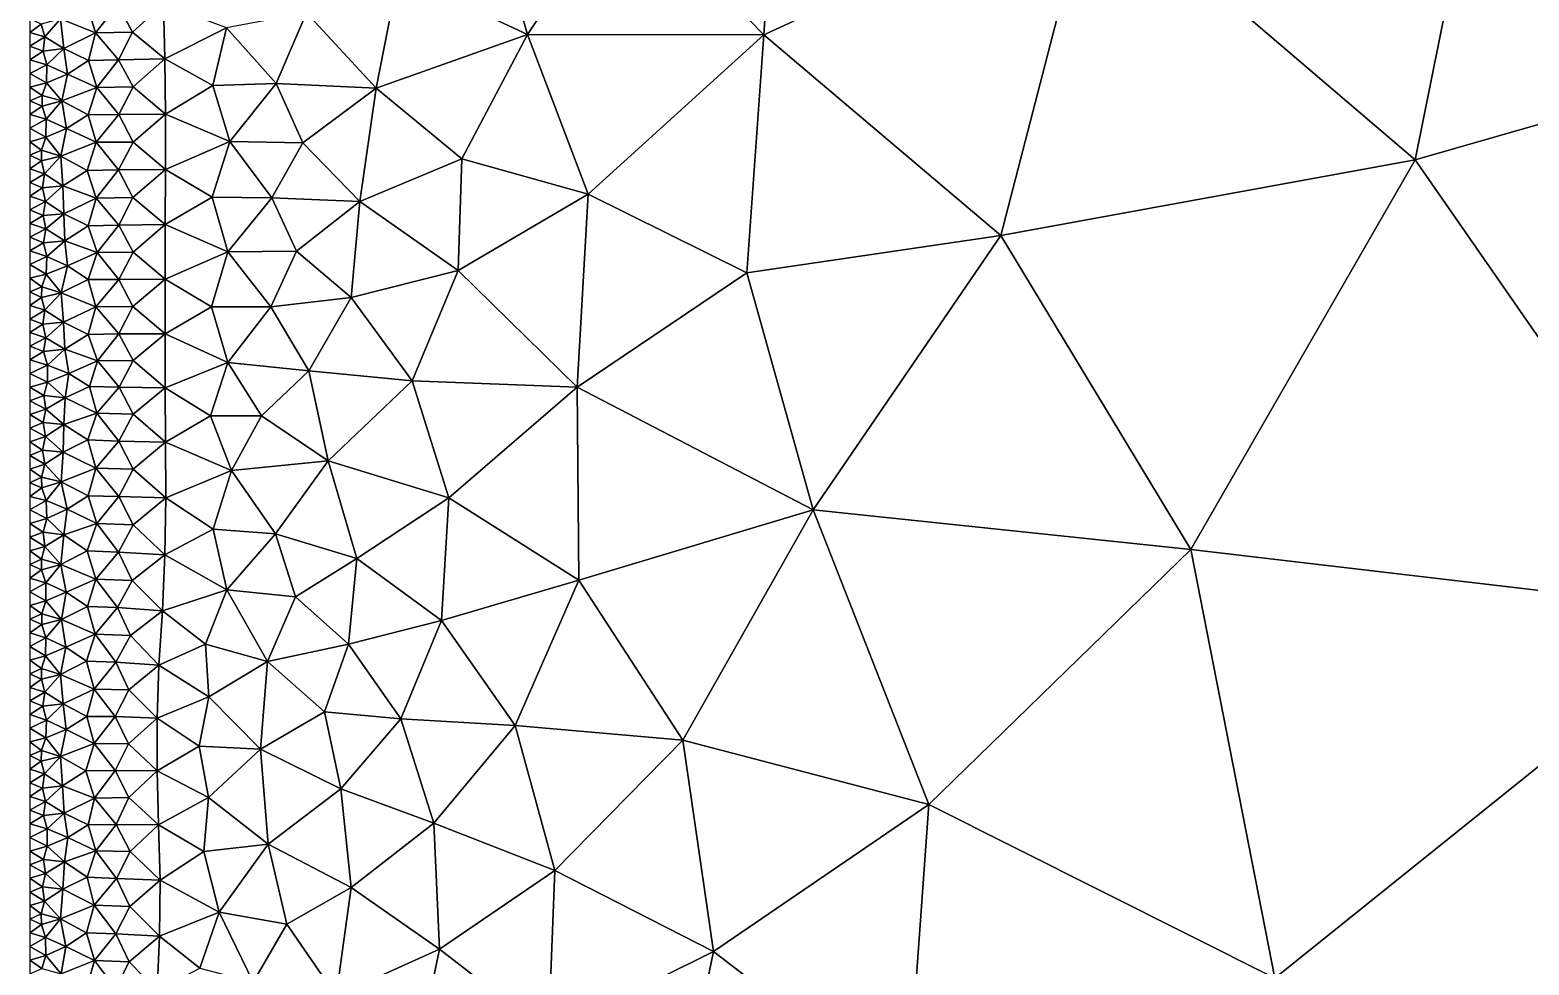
# Model space of a CAD drawing. Header units: metres. Extents: x 0 to 72, y -280 to 0.
# Drawn here: x 0.2 to 22.2, y -263.06 to -249.34 of the extents above; entities that cross this region are included whole.
import ezdxf

# ---------------------------------------------------------------- set-up
doc = ezdxf.new("R2010")
doc.units = ezdxf.units.M

msp = doc.modelspace()

# ---------------------------------------------------------------- linework, layer by layer
at = {"layer": 'layer', "color": 0}
for points in [[(15.7865, -247.188), (20.5319, -251.244), (21.9572, -244.182)], [(20.5319, -251.244), (28.89, -248.842), (21.9572, -244.182)], [(10.9729, -249.411), (11.2701, -244.848), (8.90203, -247.291)], [(10.9729, -249.411), (15.7865, -247.188), (11.2701, -244.848)], [(7.50384, -249.406), (6.89852, -247.305), (5.60792, -248.517)], [(7.50384, -249.406), (8.90203, -247.291), (6.89852, -247.305)], [(10.9729, -249.411), (8.90203, -247.291), (7.50384, -249.406)], [(14.4514, -252.355), (15.7865, -247.188), (10.9729, -249.411)], [(14.4514, -252.355), (20.5319, -251.244), (15.7865, -247.188)], [(5.60792, -248.517), (4.25955, -249.085), (5.28204, -250.191)], [(7.50384, -249.406), (5.60792, -248.517), (5.28204, -250.191)], [(25.1532, -257.888), (28.89, -248.842), (20.5319, -251.244)], [(1.03725, -248.968), (0.646331, -249.175), (1.16313, -249.379)], [(1.03725, -248.968), (1.16313, -249.379), (1.49182, -248.97)], [(1.49182, -248.97), (1.16313, -249.379), (1.70255, -249.369)], [(1.49182, -248.97), (1.70255, -249.369), (2.16031, -248.958)], [(2.16031, -248.958), (1.70255, -249.369), (2.18028, -249.76)], [(2.16031, -248.958), (2.18028, -249.76), (3.08497, -249.308)], [(3.08497, -249.308), (3.81152, -250.122), (4.25955, -249.085)], [(4.25955, -249.085), (3.81152, -250.122), (5.28204, -250.191)], [(0.2, -249.175), (0.2, -249.376), (0.366231, -249.253)], [(0.366231, -249.253), (0.2, -249.376), (0.417239, -249.44)], [(0.366231, -249.253), (0.417239, -249.44), (0.646331, -249.175)], [(0.646331, -249.175), (0.417239, -249.44), (0.697117, -249.61)], [(0.646331, -249.175), (0.697117, -249.61), (1.16313, -249.379)], [(3.08497, -249.308), (2.18028, -249.76), (2.88377, -250.152)], [(3.08497, -249.308), (2.88377, -250.152), (3.81152, -250.122)], [(0.2, -249.376), (0.2, -249.576), (0.417239, -249.44)], [(0.417239, -249.44), (0.2, -249.576), (0.392508, -249.651)], [(0.417239, -249.44), (0.392508, -249.651), (0.697117, -249.61)], [(1.16313, -249.379), (0.697117, -249.61), (1.05957, -249.786)], [(1.16313, -249.379), (1.05957, -249.786), (1.50142, -249.775)], [(1.16313, -249.379), (1.50142, -249.775), (1.70255, -249.369)], [(1.70255, -249.369), (1.50142, -249.775), (2.18028, -249.76)], [(6.5385, -251.231), (7.50384, -249.406), (5.28204, -250.191)], [(8.39406, -251.749), (7.50384, -249.406), (6.5385, -251.231)], [(8.39406, -251.749), (10.9729, -249.411), (7.50384, -249.406)], [(10.7248, -252.902), (10.9729, -249.411), (8.39406, -251.749)], [(10.7248, -252.902), (14.4514, -252.355), (10.9729, -249.411)], [(0.2, -249.576), (0.2, -249.776), (0.392508, -249.651)], [(0.392508, -249.651), (0.2, -249.776), (0.446771, -249.852)], [(0.392508, -249.651), (0.446771, -249.852), (0.697117, -249.61)], [(0.697117, -249.61), (0.446771, -249.852), (0.749469, -249.986)], [(0.697117, -249.61), (0.749469, -249.986), (1.05957, -249.786)], [(0.2, -249.776), (0.2, -249.976), (0.446771, -249.852)], [(0.446771, -249.852), (0.2, -249.976), (0.440731, -250.112)], [(0.446771, -249.852), (0.440731, -250.112), (0.749469, -249.986)], [(1.05957, -249.786), (0.749469, -249.986), (1.17979, -250.18)], [(1.05957, -249.786), (1.17979, -250.18), (1.50142, -249.775)], [(1.50142, -249.775), (1.17979, -250.18), (1.71417, -250.174)], [(1.50142, -249.775), (1.71417, -250.174), (2.18028, -249.76)], [(2.18028, -249.76), (1.71417, -250.174), (2.19118, -250.574)], [(2.18028, -249.76), (2.19118, -250.574), (2.88377, -250.152)], [(0.2, -249.976), (0.2, -250.176), (0.440731, -250.112)], [(0.440731, -250.112), (0.2, -250.176), (0.377596, -250.3)], [(0.2, -250.176), (0.2, -250.376), (0.377596, -250.3)], [(0.440731, -250.112), (0.377596, -250.3), (0.669591, -250.38)], [(0.749469, -249.986), (0.440731, -250.112), (0.669591, -250.38)], [(0.749469, -249.986), (0.669591, -250.38), (1.17979, -250.18)], [(1.17979, -250.18), (0.669591, -250.38), (1.05415, -250.581)], [(1.17979, -250.18), (1.05415, -250.581), (1.50563, -250.58)], [(1.17979, -250.18), (1.50563, -250.58), (1.71417, -250.174)], [(1.71417, -250.174), (1.50563, -250.58), (2.19118, -250.574)], [(2.88377, -250.152), (2.19118, -250.574), (3.13179, -250.976)], [(2.88377, -250.152), (3.13179, -250.976), (3.81152, -250.122)], [(3.81152, -250.122), (3.13179, -250.976), (4.20727, -250.996)], [(3.81152, -250.122), (4.20727, -250.996), (5.28204, -250.191)], [(5.28204, -250.191), (4.20727, -250.996), (5.04426, -251.856)], [(5.04426, -251.856), (6.5385, -251.231), (5.28204, -250.191)], [(0.377596, -250.3), (0.2, -250.376), (0.376816, -250.456)], [(0.2, -250.376), (0.2, -250.576), (0.376816, -250.456)], [(0.377596, -250.3), (0.376816, -250.456), (0.669591, -250.38)], [(0.376816, -250.456), (0.436235, -250.647), (0.669591, -250.38)], [(0.669591, -250.38), (0.436235, -250.647), (0.737111, -250.782)], [(0.669591, -250.38), (0.737111, -250.782), (1.05415, -250.581)], [(0.376816, -250.456), (0.2, -250.576), (0.436235, -250.647)], [(0.2, -250.576), (0.2, -250.777), (0.436235, -250.647)], [(1.05415, -250.581), (0.737111, -250.782), (1.17245, -250.986)], [(1.05415, -250.581), (1.17245, -250.986), (1.50563, -250.58)], [(1.50563, -250.58), (1.17245, -250.986), (1.71408, -250.983)], [(1.50563, -250.58), (1.71408, -250.983), (2.19118, -250.574)], [(2.19118, -250.574), (1.71408, -250.983), (2.18962, -251.386)], [(2.19118, -250.574), (2.18962, -251.386), (3.13179, -250.976)], [(0.436235, -250.647), (0.2, -250.777), (0.433168, -250.912)], [(0.2, -250.777), (0.2, -250.977), (0.433168, -250.912)], [(0.436235, -250.647), (0.433168, -250.912), (0.737111, -250.782)], [(0.737111, -250.782), (0.433168, -250.912), (0.65328, -251.189)], [(0.737111, -250.782), (0.65328, -251.189), (1.17245, -250.986)], [(0.433168, -250.912), (0.2, -250.977), (0.371223, -251.102)], [(0.2, -250.977), (0.2, -251.177), (0.371223, -251.102)], [(0.433168, -250.912), (0.371223, -251.102), (0.65328, -251.189)], [(1.17245, -250.986), (0.65328, -251.189), (1.0373, -251.399)], [(1.17245, -250.986), (1.0373, -251.399), (1.50052, -251.392)], [(1.17245, -250.986), (1.50052, -251.392), (1.71408, -250.983)], [(1.71408, -250.983), (1.50052, -251.392), (2.18962, -251.386)], [(3.13179, -250.976), (2.18962, -251.386), (2.87533, -251.792)], [(3.13179, -250.976), (2.87533, -251.792), (3.74946, -251.801)], [(3.13179, -250.976), (3.74946, -251.801), (4.20727, -250.996)], [(4.20727, -250.996), (3.74946, -251.801), (5.04426, -251.856)], [(0.371223, -251.102), (0.2, -251.177), (0.368215, -251.258)], [(0.2, -251.177), (0.2, -251.377), (0.368215, -251.258)], [(0.368215, -251.258), (0.2, -251.377), (0.415391, -251.447)], [(0.371223, -251.102), (0.368215, -251.258), (0.65328, -251.189)], [(0.368215, -251.258), (0.415391, -251.447), (0.65328, -251.189)], [(0.65328, -251.189), (0.415391, -251.447), (0.684161, -251.626)], [(0.65328, -251.189), (0.684161, -251.626), (1.0373, -251.399)], [(6.48505, -252.867), (6.5385, -251.231), (5.04426, -251.856)], [(6.48505, -252.867), (8.39406, -251.749), (6.5385, -251.231)], [(17.2403, -256.963), (20.5319, -251.244), (14.4514, -252.355)], [(17.2403, -256.963), (25.1532, -257.888), (20.5319, -251.244)], [(0.2, -251.377), (0.2, -251.577), (0.415391, -251.447)], [(0.415391, -251.447), (0.2, -251.577), (0.385478, -251.656)], [(0.415391, -251.447), (0.385478, -251.656), (0.684161, -251.626)], [(1.0373, -251.399), (0.684161, -251.626), (1.17034, -251.808)], [(1.0373, -251.399), (1.17034, -251.808), (1.50052, -251.392)], [(1.50052, -251.392), (1.17034, -251.808), (1.71215, -251.794)], [(1.50052, -251.392), (1.71215, -251.794), (2.18962, -251.386)], [(2.18962, -251.386), (1.71215, -251.794), (2.18557, -252.193)], [(2.18962, -251.386), (2.18557, -252.193), (2.87533, -251.792)], [(0.2, -251.577), (0.2, -251.777), (0.385478, -251.656)], [(0.385478, -251.656), (0.2, -251.777), (0.426301, -251.855)], [(0.385478, -251.656), (0.426301, -251.855), (0.684161, -251.626)], [(0.684161, -251.626), (0.426301, -251.855), (0.695953, -252.035)], [(0.684161, -251.626), (0.695953, -252.035), (1.17034, -251.808)], [(0.2, -251.777), (0.2, -251.978), (0.426301, -251.855)], [(0.426301, -251.855), (0.2, -251.978), (0.391199, -252.06)], [(0.426301, -251.855), (0.391199, -252.06), (0.695953, -252.035)], [(1.17034, -251.808), (0.695953, -252.035), (1.05385, -252.214)], [(1.17034, -251.808), (1.05385, -252.214), (1.50455, -252.2)], [(1.17034, -251.808), (1.50455, -252.2), (1.71215, -251.794)], [(1.71215, -251.794), (1.50455, -252.2), (2.18557, -252.193)], [(2.87533, -251.792), (2.18557, -252.193), (3.10343, -252.594)], [(2.87533, -251.792), (3.10343, -252.594), (3.74946, -251.801)], [(3.74946, -251.801), (3.10343, -252.594), (4.11397, -252.584)], [(3.74946, -251.801), (4.11397, -252.584), (5.04426, -251.856)], [(5.04426, -251.856), (4.11397, -252.584), (4.9161, -253.261)], [(4.9161, -253.261), (6.48505, -252.867), (5.04426, -251.856)], [(8.2307, -254.577), (8.39406, -251.749), (6.48505, -252.867)], [(8.2307, -254.577), (10.7248, -252.902), (8.39406, -251.749)], [(0.2, -251.978), (0.2, -252.178), (0.391199, -252.06)], [(0.391199, -252.06), (0.2, -252.178), (0.432618, -252.257)], [(0.391199, -252.06), (0.432618, -252.257), (0.695953, -252.035)], [(0.695953, -252.035), (0.432618, -252.257), (0.709528, -252.432)], [(0.695953, -252.035), (0.709528, -252.432), (1.05385, -252.214)], [(0.2, -252.178), (0.2, -252.378), (0.432618, -252.257)], [(0.432618, -252.257), (0.2, -252.378), (0.398429, -252.461)], [(0.2, -252.378), (0.2, -252.578), (0.398429, -252.461)], [(0.432618, -252.257), (0.398429, -252.461), (0.709528, -252.432)], [(1.05385, -252.214), (0.709528, -252.432), (1.18463, -252.604)], [(1.05385, -252.214), (1.18463, -252.604), (1.50455, -252.2)], [(1.50455, -252.2), (1.18463, -252.604), (1.71433, -252.596)], [(1.50455, -252.2), (1.71433, -252.596), (2.18557, -252.193)], [(2.18557, -252.193), (1.71433, -252.596), (2.18325, -252.995)], [(2.18557, -252.193), (2.18325, -252.995), (3.10343, -252.594)], [(11.6967, -256.379), (14.4514, -252.355), (10.7248, -252.902)], [(11.6967, -256.379), (17.2403, -256.963), (14.4514, -252.355)], [(0.398429, -252.461), (0.2, -252.578), (0.44938, -252.661)], [(0.2, -252.578), (0.2, -252.778), (0.44938, -252.661)], [(0.398429, -252.461), (0.44938, -252.661), (0.709528, -252.432)], [(0.709528, -252.432), (0.44938, -252.661), (0.749434, -252.8)], [(0.709528, -252.432), (0.749434, -252.8), (1.18463, -252.604)], [(1.18463, -252.604), (0.749434, -252.8), (1.0538, -252.997)], [(1.18463, -252.604), (1.0538, -252.997), (1.50349, -252.997)], [(1.18463, -252.604), (1.50349, -252.997), (1.71433, -252.596)], [(1.71433, -252.596), (1.50349, -252.997), (2.18325, -252.995)], [(3.10343, -252.594), (2.18325, -252.995), (2.86534, -253.399)], [(3.10343, -252.594), (2.86534, -253.399), (3.73546, -253.398)], [(3.10343, -252.594), (3.73546, -253.398), (4.11397, -252.584)], [(4.11397, -252.584), (3.73546, -253.398), (4.9161, -253.261)], [(0.44938, -252.661), (0.2, -252.778), (0.43857, -252.919)], [(0.2, -252.778), (0.2, -252.978), (0.43857, -252.919)], [(0.44938, -252.661), (0.43857, -252.919), (0.749434, -252.8)], [(0.749434, -252.8), (0.43857, -252.919), (0.658436, -253.194)], [(0.749434, -252.8), (0.658436, -253.194), (1.0538, -252.997)], [(0.43857, -252.919), (0.2, -252.978), (0.37361, -253.106)], [(0.2, -252.978), (0.2, -253.179), (0.37361, -253.106)], [(0.43857, -252.919), (0.37361, -253.106), (0.658436, -253.194)], [(1.0538, -252.997), (0.658436, -253.194), (1.16842, -253.401)], [(1.0538, -252.997), (1.16842, -253.401), (1.50349, -252.997)], [(1.50349, -252.997), (1.16842, -253.401), (1.71054, -253.395)], [(1.50349, -252.997), (1.71054, -253.395), (2.18325, -252.995)], [(2.18325, -252.995), (1.71054, -253.395), (2.18335, -253.796)], [(2.18325, -252.995), (2.18335, -253.796), (2.86534, -253.399)], [(5.80795, -254.488), (6.48505, -252.867), (4.9161, -253.261)], [(8.2307, -254.577), (6.48505, -252.867), (5.80795, -254.488)], [(11.6967, -256.379), (10.7248, -252.902), (8.2307, -254.577)], [(0.37361, -253.106), (0.2, -253.179), (0.370188, -253.261)], [(0.2, -253.179), (0.2, -253.379), (0.370188, -253.261)], [(0.370188, -253.261), (0.2, -253.379), (0.418107, -253.449)], [(0.37361, -253.106), (0.370188, -253.261), (0.658436, -253.194)], [(0.370188, -253.261), (0.418107, -253.449), (0.658436, -253.194)], [(0.658436, -253.194), (0.418107, -253.449), (0.690825, -253.625)], [(0.658436, -253.194), (0.690825, -253.625), (1.16842, -253.401)], [(3.73546, -253.398), (4.29199, -254.337), (4.9161, -253.261)], [(4.9161, -253.261), (4.29199, -254.337), (5.80795, -254.488)], [(0.2, -253.379), (0.2, -253.579), (0.418107, -253.449)], [(0.418107, -253.449), (0.2, -253.579), (0.388413, -253.657)], [(0.418107, -253.449), (0.388413, -253.657), (0.690825, -253.625)], [(1.16842, -253.401), (0.690825, -253.625), (1.05436, -253.806)], [(1.16842, -253.401), (1.05436, -253.806), (1.50488, -253.796)], [(1.16842, -253.401), (1.50488, -253.796), (1.71054, -253.395)], [(1.71054, -253.395), (1.50488, -253.796), (2.18335, -253.796)], [(2.86534, -253.399), (2.18335, -253.796), (3.10319, -254.216)], [(2.86534, -253.399), (3.10319, -254.216), (3.73546, -253.398)], [(3.73546, -253.398), (3.10319, -254.216), (4.29199, -254.337)], [(0.2, -253.579), (0.2, -253.779), (0.388413, -253.657)], [(0.388413, -253.657), (0.2, -253.779), (0.432267, -253.853)], [(0.388413, -253.657), (0.432267, -253.853), (0.690825, -253.625)], [(0.690825, -253.625), (0.432267, -253.853), (0.713468, -254.023)], [(0.690825, -253.625), (0.713468, -254.023), (1.05436, -253.806)], [(0.2, -253.779), (0.2, -253.979), (0.432267, -253.853)], [(0.432267, -253.853), (0.2, -253.979), (0.400478, -254.058)], [(0.432267, -253.853), (0.400478, -254.058), (0.713468, -254.023)], [(1.05436, -253.806), (0.713468, -254.023), (1.19189, -254.191)], [(1.05436, -253.806), (1.19189, -254.191), (1.50488, -253.796)], [(1.50488, -253.796), (1.19189, -254.191), (1.7166, -254.19)], [(1.50488, -253.796), (1.7166, -254.19), (2.18335, -253.796)], [(2.18335, -253.796), (1.7166, -254.19), (2.18371, -254.591)], [(2.18335, -253.796), (2.18371, -254.591), (3.10319, -254.216)], [(0.2, -253.979), (0.2, -254.179), (0.400478, -254.058)], [(0.400478, -254.058), (0.2, -254.179), (0.456467, -254.254)], [(0.400478, -254.058), (0.456467, -254.254), (0.713468, -254.023)], [(0.713468, -254.023), (0.456467, -254.254), (0.768059, -254.379)], [(0.713468, -254.023), (0.768059, -254.379), (1.19189, -254.191)], [(0.2, -254.179), (0.2, -254.38), (0.456467, -254.254)], [(0.456467, -254.254), (0.2, -254.38), (0.456999, -254.504)], [(0.456467, -254.254), (0.456999, -254.504), (0.768059, -254.379)], [(1.19189, -254.191), (0.768059, -254.379), (1.07413, -254.569)], [(1.19189, -254.191), (1.07413, -254.569), (1.51132, -254.579)], [(1.19189, -254.191), (1.51132, -254.579), (1.7166, -254.19)], [(1.7166, -254.19), (1.51132, -254.579), (2.18371, -254.591)], [(3.10319, -254.216), (2.18371, -254.591), (2.85001, -254.998)], [(3.10319, -254.216), (2.85001, -254.998), (3.59894, -255)], [(3.10319, -254.216), (3.59894, -255), (4.29199, -254.337)], [(4.29199, -254.337), (3.59894, -255), (4.57584, -255.661)], [(4.29199, -254.337), (4.57584, -255.661), (5.80795, -254.488)], [(0.2, -254.38), (0.2, -254.58), (0.456999, -254.504)], [(0.456999, -254.504), (0.2, -254.58), (0.401529, -254.701)], [(0.2, -254.58), (0.2, -254.78), (0.401529, -254.701)], [(0.456999, -254.504), (0.401529, -254.701), (0.716382, -254.735)], [(0.768059, -254.379), (0.456999, -254.504), (0.716382, -254.735)], [(0.768059, -254.379), (0.716382, -254.735), (1.07413, -254.569)], [(1.07413, -254.569), (0.716382, -254.735), (1.18149, -254.959)], [(1.07413, -254.569), (1.18149, -254.959), (1.51132, -254.579)], [(1.51132, -254.579), (1.18149, -254.959), (1.71597, -254.977)], [(1.51132, -254.579), (1.71597, -254.977), (2.18371, -254.591)], [(2.18371, -254.591), (1.71597, -254.977), (2.19105, -255.388)], [(2.18371, -254.591), (2.19105, -255.388), (2.85001, -254.998)], [(6.3501, -256.205), (5.80795, -254.488), (4.57584, -255.661)], [(6.3501, -256.205), (8.2307, -254.577), (5.80795, -254.488)], [(8.25636, -257.41), (8.2307, -254.577), (6.3501, -256.205)], [(8.25636, -257.41), (11.6967, -256.379), (8.2307, -254.577)], [(0.401529, -254.701), (0.2, -254.78), (0.434701, -254.904)], [(0.2, -254.78), (0.2, -254.98), (0.434701, -254.904)], [(0.401529, -254.701), (0.434701, -254.904), (0.716382, -254.735)], [(0.716382, -254.735), (0.434701, -254.904), (0.698334, -255.127)], [(0.716382, -254.735), (0.698334, -255.127), (1.18149, -254.959)], [(0.434701, -254.904), (0.2, -254.98), (0.392091, -255.099)], [(0.2, -254.98), (0.2, -255.18), (0.392091, -255.099)], [(0.434701, -254.904), (0.392091, -255.099), (0.698334, -255.127)], [(1.18149, -254.959), (0.698334, -255.127), (1.04828, -255.352)], [(1.18149, -254.959), (1.04828, -255.352), (1.50403, -255.37)], [(1.18149, -254.959), (1.50403, -255.37), (1.71597, -254.977)], [(1.71597, -254.977), (1.50403, -255.37), (2.19105, -255.388)], [(2.85001, -254.998), (2.19105, -255.388), (3.15974, -255.804)], [(2.85001, -254.998), (3.15974, -255.804), (3.59894, -255)], [(3.59894, -255), (3.15974, -255.804), (4.57584, -255.661)], [(0.392091, -255.099), (0.2, -255.18), (0.427233, -255.304)], [(0.2, -255.18), (0.2, -255.38), (0.427233, -255.304)], [(0.392091, -255.099), (0.427233, -255.304), (0.698334, -255.127)], [(0.698334, -255.127), (0.427233, -255.304), (0.686308, -255.534)], [(0.698334, -255.127), (0.686308, -255.534), (1.04828, -255.352)], [(0.427233, -255.304), (0.2, -255.38), (0.386196, -255.502)], [(0.2, -255.38), (0.2, -255.58), (0.386196, -255.502)], [(0.427233, -255.304), (0.386196, -255.502), (0.686308, -255.534)], [(1.04828, -255.352), (0.686308, -255.534), (1.16714, -255.766)], [(1.04828, -255.352), (1.16714, -255.766), (1.50403, -255.37)], [(1.50403, -255.37), (1.16714, -255.766), (1.71443, -255.781)], [(1.50403, -255.37), (1.71443, -255.781), (2.19105, -255.388)], [(2.19105, -255.388), (1.71443, -255.781), (2.19543, -256.205)], [(2.19105, -255.388), (2.19543, -256.205), (3.15974, -255.804)], [(0.386196, -255.502), (0.2, -255.58), (0.416538, -255.711)], [(0.2, -255.58), (0.2, -255.781), (0.416538, -255.711)], [(0.386196, -255.502), (0.416538, -255.711), (0.686308, -255.534)], [(0.686308, -255.534), (0.416538, -255.711), (0.656435, -255.969)], [(0.686308, -255.534), (0.656435, -255.969), (1.16714, -255.766)], [(3.15974, -255.804), (3.8059, -256.73), (4.57584, -255.661)], [(4.57584, -255.661), (3.8059, -256.73), (4.99595, -257.092)], [(4.99595, -257.092), (6.3501, -256.205), (4.57584, -255.661)], [(0.416538, -255.711), (0.2, -255.781), (0.369391, -255.9)], [(0.2, -255.781), (0.2, -255.981), (0.369391, -255.9)], [(0.369391, -255.9), (0.2, -255.981), (0.372719, -256.055)], [(0.416538, -255.711), (0.369391, -255.9), (0.656435, -255.969)], [(0.369391, -255.9), (0.372719, -256.055), (0.656435, -255.969)], [(1.16714, -255.766), (0.656435, -255.969), (1.05174, -256.173)], [(1.16714, -255.766), (1.05174, -256.173), (1.50502, -256.183)], [(1.16714, -255.766), (1.50502, -256.183), (1.71443, -255.781)], [(1.71443, -255.781), (1.50502, -256.183), (2.19543, -256.205)], [(3.15974, -255.804), (2.19543, -256.205), (2.88909, -256.66)], [(3.15974, -255.804), (2.88909, -256.66), (3.8059, -256.73)], [(0.2, -255.981), (0.2, -256.181), (0.372719, -256.055)], [(0.372719, -256.055), (0.2, -256.181), (0.436816, -256.244)], [(0.372719, -256.055), (0.436816, -256.244), (0.656435, -255.969)], [(0.656435, -255.969), (0.436816, -256.244), (0.745209, -256.37)], [(0.656435, -255.969), (0.745209, -256.37), (1.05174, -256.173)], [(0.2, -256.181), (0.2, -256.381), (0.436816, -256.244)], [(0.436816, -256.244), (0.2, -256.381), (0.445579, -256.505)], [(0.436816, -256.244), (0.445579, -256.505), (0.745209, -256.37)], [(1.05174, -256.173), (0.745209, -256.37), (1.17967, -256.578)], [(1.05174, -256.173), (1.17967, -256.578), (1.50502, -256.183)], [(1.50502, -256.183), (1.17967, -256.578), (1.71403, -256.598)], [(1.50502, -256.183), (1.71403, -256.598), (2.19543, -256.205)], [(2.19543, -256.205), (1.71403, -256.598), (2.17884, -257.037)], [(2.19543, -256.205), (2.17884, -257.037), (2.88909, -256.66)], [(6.2423, -258.003), (6.3501, -256.205), (4.99595, -257.092)], [(6.2423, -258.003), (8.25636, -257.41), (6.3501, -256.205)], [(0.2, -256.381), (0.2, -256.581), (0.445579, -256.505)], [(0.445579, -256.505), (0.2, -256.581), (0.392694, -256.706)], [(0.445579, -256.505), (0.392694, -256.706), (0.697547, -256.747)], [(0.745209, -256.37), (0.445579, -256.505), (0.697547, -256.747)], [(0.745209, -256.37), (0.697547, -256.747), (1.17967, -256.578)], [(9.78329, -259.759), (11.6967, -256.379), (8.25636, -257.41)], [(9.78329, -259.759), (13.3947, -260.703), (11.6967, -256.379)], [(13.3947, -260.703), (17.2403, -256.963), (11.6967, -256.379)], [(0.2, -256.581), (0.2, -256.781), (0.392694, -256.706)], [(0.392694, -256.706), (0.2, -256.781), (0.419185, -256.917)], [(0.2, -256.781), (0.2, -256.982), (0.419185, -256.917)], [(0.392694, -256.706), (0.419185, -256.917), (0.697547, -256.747)], [(0.697547, -256.747), (0.419185, -256.917), (0.654545, -257.179)], [(0.697547, -256.747), (0.654545, -257.179), (1.0406, -256.978)], [(1.17967, -256.578), (0.697547, -256.747), (1.0406, -256.978)], [(1.17967, -256.578), (1.0406, -256.978), (1.49825, -256.998)], [(1.17967, -256.578), (1.49825, -256.998), (1.71403, -256.598)], [(1.71403, -256.598), (1.49825, -256.998), (2.17884, -257.037)], [(2.88909, -256.66), (2.17884, -257.037), (3.08745, -257.551)], [(2.88909, -256.66), (3.08745, -257.551), (3.8059, -256.73)], [(3.8059, -256.73), (3.08745, -257.551), (4.09985, -257.653)], [(3.8059, -256.73), (4.09985, -257.653), (4.99595, -257.092)], [(0.419185, -256.917), (0.2, -256.982), (0.369347, -257.104)], [(0.2, -256.982), (0.2, -257.182), (0.369347, -257.104)], [(0.419185, -256.917), (0.369347, -257.104), (0.654545, -257.179)], [(1.0406, -256.978), (0.654545, -257.179), (1.16557, -257.394)], [(1.0406, -256.978), (1.16557, -257.394), (1.49825, -256.998)], [(1.49825, -256.998), (1.16557, -257.394), (1.69872, -257.416)], [(1.49825, -256.998), (1.69872, -257.416), (2.17884, -257.037)], [(13.3947, -260.703), (18.4755, -263.251), (17.2403, -256.963)], [(18.4755, -263.251), (25.1532, -257.888), (17.2403, -256.963)], [(0.369347, -257.104), (0.2, -257.182), (0.371474, -257.259)], [(0.2, -257.182), (0.2, -257.382), (0.371474, -257.259)], [(0.369347, -257.104), (0.371474, -257.259), (0.654545, -257.179)], [(0.371474, -257.259), (0.43222, -257.451), (0.654545, -257.179)], [(0.654545, -257.179), (0.43222, -257.451), (0.732448, -257.587)], [(0.654545, -257.179), (0.732448, -257.587), (1.16557, -257.394)], [(2.17884, -257.037), (1.69872, -257.416), (2.14675, -257.859)], [(2.17884, -257.037), (2.14675, -257.859), (3.08745, -257.551)], [(4.09985, -257.653), (4.87371, -258.348), (4.99595, -257.092)], [(4.87371, -258.348), (6.2423, -258.003), (4.99595, -257.092)], [(0.371474, -257.259), (0.2, -257.382), (0.43222, -257.451)], [(0.2, -257.382), (0.2, -257.582), (0.43222, -257.451)], [(0.43222, -257.451), (0.2, -257.582), (0.433509, -257.716)], [(0.43222, -257.451), (0.433509, -257.716), (0.732448, -257.587)], [(1.16557, -257.394), (0.732448, -257.587), (1.04219, -257.795)], [(1.16557, -257.394), (1.04219, -257.795), (1.48388, -257.812)], [(1.16557, -257.394), (1.48388, -257.812), (1.69872, -257.416)], [(1.69872, -257.416), (1.48388, -257.812), (2.14675, -257.859)], [(7.32017, -259.544), (8.25636, -257.41), (6.2423, -258.003)], [(7.32017, -259.544), (9.78329, -259.759), (8.25636, -257.41)], [(0.2, -257.582), (0.2, -257.782), (0.433509, -257.716)], [(0.732448, -257.587), (0.433509, -257.716), (0.660449, -257.989)], [(0.732448, -257.587), (0.660449, -257.989), (1.04219, -257.795)], [(3.08745, -257.551), (2.14675, -257.859), (2.7764, -258.35)], [(3.08745, -257.551), (2.7764, -258.35), (3.68801, -258.602)], [(3.08745, -257.551), (3.68801, -258.602), (4.09985, -257.653)], [(4.09985, -257.653), (3.68801, -258.602), (4.87371, -258.348)], [(0.433509, -257.716), (0.2, -257.782), (0.373948, -257.906)], [(0.2, -257.782), (0.2, -257.982), (0.373948, -257.906)], [(0.433509, -257.716), (0.373948, -257.906), (0.660449, -257.989)], [(1.04219, -257.795), (0.660449, -257.989), (1.15633, -258.203)], [(1.04219, -257.795), (1.15633, -258.203), (1.48388, -257.812)], [(1.48388, -257.812), (1.15633, -258.203), (1.67451, -258.224)], [(1.48388, -257.812), (1.67451, -258.224), (2.14675, -257.859)], [(2.14675, -257.859), (1.67451, -258.224), (2.09299, -258.656)], [(2.14675, -257.859), (2.09299, -258.656), (2.7764, -258.35)], [(18.4755, -263.251), (24.3597, -265.147), (25.1532, -257.888)], [(0.373948, -257.906), (0.2, -257.982), (0.373651, -258.063)], [(0.2, -257.982), (0.2, -258.183), (0.373651, -258.063)], [(0.373651, -258.063), (0.2, -258.183), (0.43228, -258.255)], [(0.373948, -257.906), (0.373651, -258.063), (0.660449, -257.989)], [(0.373651, -258.063), (0.43228, -258.255), (0.660449, -257.989)], [(0.660449, -257.989), (0.43228, -258.255), (0.72777, -258.393)], [(0.660449, -257.989), (0.72777, -258.393), (1.15633, -258.203)], [(5.64365, -259.446), (6.2423, -258.003), (4.87371, -258.348)], [(5.64365, -259.446), (7.32017, -259.544), (6.2423, -258.003)], [(0.2, -258.183), (0.2, -258.383), (0.43228, -258.255)], [(0.43228, -258.255), (0.2, -258.383), (0.430081, -258.519)], [(0.43228, -258.255), (0.430081, -258.519), (0.72777, -258.393)], [(1.15633, -258.203), (0.72777, -258.393), (1.03055, -258.601)], [(1.15633, -258.203), (1.03055, -258.601), (1.46211, -258.616)], [(1.15633, -258.203), (1.46211, -258.616), (1.67451, -258.224)], [(1.67451, -258.224), (1.46211, -258.616), (2.09299, -258.656)], [(0.2, -258.383), (0.2, -258.583), (0.430081, -258.519)], [(0.430081, -258.519), (0.2, -258.583), (0.369649, -258.709)], [(0.430081, -258.519), (0.369649, -258.709), (0.648106, -258.796)], [(0.72777, -258.393), (0.430081, -258.519), (0.648106, -258.796)], [(0.72777, -258.393), (0.648106, -258.796), (1.03055, -258.601)], [(2.7764, -258.35), (2.09299, -258.656), (2.82334, -259.124)], [(2.7764, -258.35), (2.82334, -259.124), (3.68801, -258.602)], [(3.68801, -258.602), (4.52182, -259.343), (4.87371, -258.348)], [(4.52182, -259.343), (5.64365, -259.446), (4.87371, -258.348)], [(0.2, -258.583), (0.2, -258.783), (0.369649, -258.709)], [(0.369649, -258.709), (0.2, -258.783), (0.367141, -258.864)], [(0.369649, -258.709), (0.367141, -258.864), (0.648106, -258.796)], [(1.03055, -258.601), (0.648106, -258.796), (1.14055, -259.01)], [(1.03055, -258.601), (1.14055, -259.01), (1.46211, -258.616)], [(1.46211, -258.616), (1.14055, -259.01), (1.65105, -259.021)], [(1.46211, -258.616), (1.65105, -259.021), (2.09299, -258.656)], [(2.09299, -258.656), (1.65105, -259.021), (2.06783, -259.435)], [(2.09299, -258.656), (2.06783, -259.435), (2.82334, -259.124)], [(3.68801, -258.602), (2.82334, -259.124), (3.58178, -259.889)], [(3.68801, -258.602), (3.58178, -259.889), (4.52182, -259.343)], [(0.2, -258.783), (0.2, -258.983), (0.367141, -258.864)], [(0.367141, -258.864), (0.2, -258.983), (0.415845, -259.052)], [(0.2, -258.983), (0.2, -259.183), (0.415845, -259.052)], [(0.367141, -258.864), (0.415845, -259.052), (0.648106, -258.796)], [(0.648106, -258.796), (0.415845, -259.052), (0.68805, -259.227)], [(0.648106, -258.796), (0.68805, -259.227), (1.14055, -259.01)], [(0.415845, -259.052), (0.2, -259.183), (0.389546, -259.261)], [(0.2, -259.183), (0.2, -259.384), (0.389546, -259.261)], [(0.415845, -259.052), (0.389546, -259.261), (0.68805, -259.227)], [(1.14055, -259.01), (0.68805, -259.227), (1.03584, -259.409)], [(1.14055, -259.01), (1.03584, -259.409), (1.45234, -259.412)], [(1.14055, -259.01), (1.45234, -259.412), (1.65105, -259.021)], [(1.65105, -259.021), (1.45234, -259.412), (2.06783, -259.435)], [(2.82334, -259.124), (2.06783, -259.435), (2.68339, -259.846)], [(2.82334, -259.124), (2.68339, -259.846), (3.58178, -259.889)], [(0.389546, -259.261), (0.2, -259.384), (0.440822, -259.463)], [(0.2, -259.384), (0.2, -259.584), (0.440822, -259.463)], [(0.389546, -259.261), (0.440822, -259.463), (0.68805, -259.227)], [(0.68805, -259.227), (0.440822, -259.463), (0.732921, -259.603)], [(0.68805, -259.227), (0.732921, -259.603), (1.03584, -259.409)], [(1.03584, -259.409), (0.732921, -259.603), (1.14266, -259.805)], [(1.03584, -259.409), (1.14266, -259.805), (1.45234, -259.412)], [(1.45234, -259.412), (1.14266, -259.805), (1.64474, -259.81)], [(1.45234, -259.412), (1.64474, -259.81), (2.06783, -259.435)], [(4.7614, -260.472), (4.52182, -259.343), (3.58178, -259.889)], [(4.7614, -260.472), (5.64365, -259.446), (4.52182, -259.343)], [(0.440822, -259.463), (0.2, -259.584), (0.432154, -259.724)], [(0.2, -259.584), (0.2, -259.784), (0.432154, -259.724)], [(0.440822, -259.463), (0.432154, -259.724), (0.732921, -259.603)], [(0.732921, -259.603), (0.432154, -259.724), (0.646293, -259.999)], [(0.732921, -259.603), (0.646293, -259.999), (1.14266, -259.805)], [(2.06783, -259.435), (1.64474, -259.81), (2.0668, -260.21)], [(2.06783, -259.435), (2.0668, -260.21), (2.68339, -259.846)], [(6.12767, -260.978), (5.64365, -259.446), (4.7614, -260.472)], [(6.12767, -260.978), (7.32017, -259.544), (5.64365, -259.446)], [(7.90356, -261.672), (7.32017, -259.544), (6.12767, -260.978)], [(7.90356, -261.672), (9.78329, -259.759), (7.32017, -259.544)], [(0.432154, -259.724), (0.2, -259.784), (0.369592, -259.911)], [(0.2, -259.784), (0.2, -259.984), (0.369592, -259.911)], [(0.432154, -259.724), (0.369592, -259.911), (0.646293, -259.999)], [(1.14266, -259.805), (0.646293, -259.999), (1.0176, -260.208)], [(1.14266, -259.805), (1.0176, -260.208), (1.45046, -260.205)], [(1.14266, -259.805), (1.45046, -260.205), (1.64474, -259.81)], [(1.64474, -259.81), (1.45046, -260.205), (2.0668, -260.21)], [(2.68339, -259.846), (2.0668, -260.21), (2.81938, -260.6)], [(2.68339, -259.846), (2.81938, -260.6), (3.58178, -259.889)], [(10.2354, -262.86), (9.78329, -259.759), (7.90356, -261.672)], [(10.2354, -262.86), (13.3947, -260.703), (9.78329, -259.759)], [(0.369592, -259.911), (0.2, -259.984), (0.366243, -260.066)], [(0.2, -259.984), (0.2, -260.184), (0.366243, -260.066)], [(0.366243, -260.066), (0.2, -260.184), (0.41306, -260.254)], [(0.369592, -259.911), (0.366243, -260.066), (0.646293, -259.999)], [(0.366243, -260.066), (0.41306, -260.254), (0.646293, -259.999)], [(0.646293, -259.999), (0.41306, -260.254), (0.678924, -260.43)], [(0.646293, -259.999), (0.678924, -260.43), (1.0176, -260.208)], [(3.58178, -259.889), (2.81938, -260.6), (3.69446, -261.284)], [(3.58178, -259.889), (3.69446, -261.284), (4.7614, -260.472)], [(0.2, -260.184), (0.2, -260.384), (0.41306, -260.254)], [(0.41306, -260.254), (0.2, -260.384), (0.384531, -260.462)], [(0.41306, -260.254), (0.384531, -260.462), (0.678924, -260.43)], [(1.0176, -260.208), (0.678924, -260.43), (1.14816, -260.609)], [(1.0176, -260.208), (1.14816, -260.609), (1.45046, -260.205)], [(1.45046, -260.205), (1.14816, -260.609), (1.65195, -260.601)], [(1.45046, -260.205), (1.65195, -260.601), (2.0668, -260.21)], [(2.0668, -260.21), (1.65195, -260.601), (2.08541, -260.998)], [(2.0668, -260.21), (2.08541, -260.998), (2.81938, -260.6)], [(0.2, -260.384), (0.2, -260.584), (0.384531, -260.462)], [(0.384531, -260.462), (0.2, -260.584), (0.427605, -260.659)], [(0.384531, -260.462), (0.427605, -260.659), (0.678924, -260.43)], [(0.678924, -260.43), (0.427605, -260.659), (0.703172, -260.829)], [(0.678924, -260.43), (0.703172, -260.829), (1.14816, -260.609)], [(4.91611, -261.92), (4.7614, -260.472), (3.69446, -261.284)], [(4.91611, -261.92), (6.12767, -260.978), (4.7614, -260.472)], [(0.2, -260.584), (0.2, -260.785), (0.427605, -260.659)], [(0.427605, -260.659), (0.2, -260.785), (0.396959, -260.863)], [(0.427605, -260.659), (0.396959, -260.863), (0.703172, -260.829)], [(1.14816, -260.609), (0.703172, -260.829), (1.0523, -260.999)], [(1.14816, -260.609), (1.0523, -260.999), (1.46694, -260.996)], [(1.14816, -260.609), (1.46694, -260.996), (1.65195, -260.601)], [(1.65195, -260.601), (1.46694, -260.996), (2.08541, -260.998)], [(2.81938, -260.6), (2.08541, -260.998), (2.74972, -261.391)], [(2.81938, -260.6), (2.74972, -261.391), (3.69446, -261.284)], [(13.083, -265.05), (13.3947, -260.703), (10.2354, -262.86)], [(13.083, -265.05), (18.4755, -263.251), (13.3947, -260.703)], [(0.2, -260.785), (0.2, -260.985), (0.396959, -260.863)], [(0.396959, -260.863), (0.2, -260.985), (0.451639, -261.06)], [(0.396959, -260.863), (0.451639, -261.06), (0.703172, -260.829)], [(0.703172, -260.829), (0.451639, -261.06), (0.756376, -261.187)], [(0.703172, -260.829), (0.756376, -261.187), (1.0523, -260.999)], [(0.2, -260.985), (0.2, -261.185), (0.451639, -261.06)], [(0.451639, -261.06), (0.2, -261.185), (0.451911, -261.312)], [(0.2, -261.185), (0.2, -261.385), (0.451911, -261.312)], [(0.451639, -261.06), (0.451911, -261.312), (0.756376, -261.187)], [(0.756376, -261.187), (0.451911, -261.312), (0.704307, -261.545)], [(0.756376, -261.187), (0.704307, -261.545), (1.16731, -261.382)], [(1.0523, -260.999), (0.756376, -261.187), (1.16731, -261.382)], [(1.0523, -260.999), (1.16731, -261.382), (1.46694, -260.996)], [(1.46694, -260.996), (1.16731, -261.382), (1.66835, -261.393)], [(1.46694, -260.996), (1.66835, -261.393), (2.08541, -260.998)], [(2.08541, -260.998), (1.66835, -261.393), (2.11156, -261.81)], [(2.08541, -260.998), (2.11156, -261.81), (2.74972, -261.391)], [(6.21036, -262.824), (6.12767, -260.978), (4.91611, -261.92)], [(6.21036, -262.824), (7.90356, -261.672), (6.12767, -260.978)], [(0.451911, -261.312), (0.2, -261.385), (0.397259, -261.508)], [(0.2, -261.385), (0.2, -261.585), (0.397259, -261.508)], [(0.451911, -261.312), (0.397259, -261.508), (0.704307, -261.545)], [(1.16731, -261.382), (0.704307, -261.545), (1.03748, -261.768)], [(1.16731, -261.382), (1.03748, -261.768), (1.47056, -261.788)], [(1.16731, -261.382), (1.47056, -261.788), (1.66835, -261.393)], [(1.66835, -261.393), (1.47056, -261.788), (2.11156, -261.81)], [(2.74972, -261.391), (2.11156, -261.81), (2.97933, -262.282)], [(2.74972, -261.391), (2.97933, -262.282), (3.69446, -261.284)], [(3.69446, -261.284), (2.97933, -262.282), (3.96982, -262.459)], [(3.69446, -261.284), (3.96982, -262.459), (4.91611, -261.92)], [(0.397259, -261.508), (0.2, -261.585), (0.428304, -261.713)], [(0.2, -261.585), (0.2, -261.785), (0.428304, -261.713)], [(0.397259, -261.508), (0.428304, -261.713), (0.704307, -261.545)], [(0.704307, -261.545), (0.428304, -261.713), (0.68164, -261.945)], [(0.704307, -261.545), (0.68164, -261.945), (1.03748, -261.768)], [(0.428304, -261.713), (0.2, -261.785), (0.385188, -261.91)], [(0.2, -261.785), (0.2, -261.986), (0.385188, -261.91)], [(0.428304, -261.713), (0.385188, -261.91), (0.68164, -261.945)], [(1.03748, -261.768), (0.68164, -261.945), (1.14431, -262.181)], [(1.03748, -261.768), (1.14431, -262.181), (1.47056, -261.788)], [(1.47056, -261.788), (1.14431, -262.181), (1.6659, -262.2)], [(1.47056, -261.788), (1.6659, -262.2), (2.11156, -261.81)], [(2.11156, -261.81), (1.6659, -262.2), (2.09995, -262.632)], [(2.11156, -261.81), (2.09995, -262.632), (2.97933, -262.282)], [(7.80956, -264.062), (7.90356, -261.672), (6.21036, -262.824)], [(7.80956, -264.062), (10.2354, -262.86), (7.90356, -261.672)], [(0.385188, -261.91), (0.2, -261.986), (0.413703, -262.119)], [(0.2, -261.986), (0.2, -262.186), (0.413703, -262.119)], [(0.385188, -261.91), (0.413703, -262.119), (0.68164, -261.945)], [(0.68164, -261.945), (0.413703, -262.119), (0.646923, -262.38)], [(0.68164, -261.945), (0.646923, -262.38), (1.14431, -262.181)], [(4.69232, -263.51), (4.91611, -261.92), (3.96982, -262.459)], [(6.21036, -262.824), (4.91611, -261.92), (4.69232, -263.51)], [(0.413703, -262.119), (0.2, -262.186), (0.366487, -262.307)], [(0.2, -262.186), (0.2, -262.386), (0.366487, -262.307)], [(0.413703, -262.119), (0.366487, -262.307), (0.646923, -262.38)], [(1.14431, -262.181), (0.646923, -262.38), (1.02987, -262.587)], [(1.14431, -262.181), (1.02987, -262.587), (1.46237, -262.599)], [(1.14431, -262.181), (1.46237, -262.599), (1.6659, -262.2)], [(1.6659, -262.2), (1.46237, -262.599), (2.09995, -262.632)], [(2.97933, -262.282), (2.09995, -262.632), (2.69559, -263.104)], [(2.97933, -262.282), (2.69559, -263.104), (3.47839, -263.308)], [(2.97933, -262.282), (3.47839, -263.308), (3.96982, -262.459)], [(0.366487, -262.307), (0.2, -262.386), (0.368979, -262.462)], [(0.2, -262.386), (0.2, -262.586), (0.368979, -262.462)], [(0.368979, -262.462), (0.2, -262.586), (0.429378, -262.653)], [(0.366487, -262.307), (0.368979, -262.462), (0.646923, -262.38)], [(0.368979, -262.462), (0.429378, -262.653), (0.646923, -262.38)], [(0.646923, -262.38), (0.429378, -262.653), (0.726117, -262.786)], [(0.646923, -262.38), (0.726117, -262.786), (1.02987, -262.587)], [(3.96982, -262.459), (3.47839, -263.308), (4.69232, -263.51)], [(0.2, -262.586), (0.2, -262.786), (0.429378, -262.653)], [(0.429378, -262.653), (0.2, -262.786), (0.432, -262.918)], [(0.429378, -262.653), (0.432, -262.918), (0.726117, -262.786)], [(1.02987, -262.587), (0.726117, -262.786), (1.14852, -262.993)], [(1.02987, -262.587), (1.14852, -262.993), (1.46237, -262.599)], [(1.46237, -262.599), (1.14852, -262.993), (1.65516, -263.01)], [(1.46237, -262.599), (1.65516, -263.01), (2.09995, -262.632)], [(2.09995, -262.632), (1.65516, -263.01), (2.06589, -263.433)], [(2.09995, -262.632), (2.06589, -263.433), (2.69559, -263.104)], [(0.2, -262.786), (0.2, -262.986), (0.432, -262.918)], [(0.432, -262.918), (0.2, -262.986), (0.373747, -263.108)], [(0.432, -262.918), (0.373747, -263.108), (0.659567, -263.186)], [(0.726117, -262.786), (0.432, -262.918), (0.659567, -263.186)], [(0.726117, -262.786), (0.659567, -263.186), (1.14852, -262.993)], [(5.80587, -264.778), (6.21036, -262.824), (4.69232, -263.51)], [(5.80587, -264.778), (7.80956, -264.062), (6.21036, -262.824)], [(9.59504, -265.934), (10.2354, -262.86), (7.80956, -264.062)], [(9.59504, -265.934), (13.083, -265.05), (10.2354, -262.86)], [(0.2, -262.986), (0.2, -263.187), (0.373747, -263.108)], [(1.14852, -262.993), (0.659567, -263.186), (1.03416, -263.388)], [(1.14852, -262.993), (1.03416, -263.388), (1.455, -263.401)], [(1.14852, -262.993), (1.455, -263.401), (1.65516, -263.01)], [(1.65516, -263.01), (1.455, -263.401), (2.06589, -263.433)]]:
    msp.add_3dface(points, dxfattribs=at)

doc.saveas('drawing.dxf')
